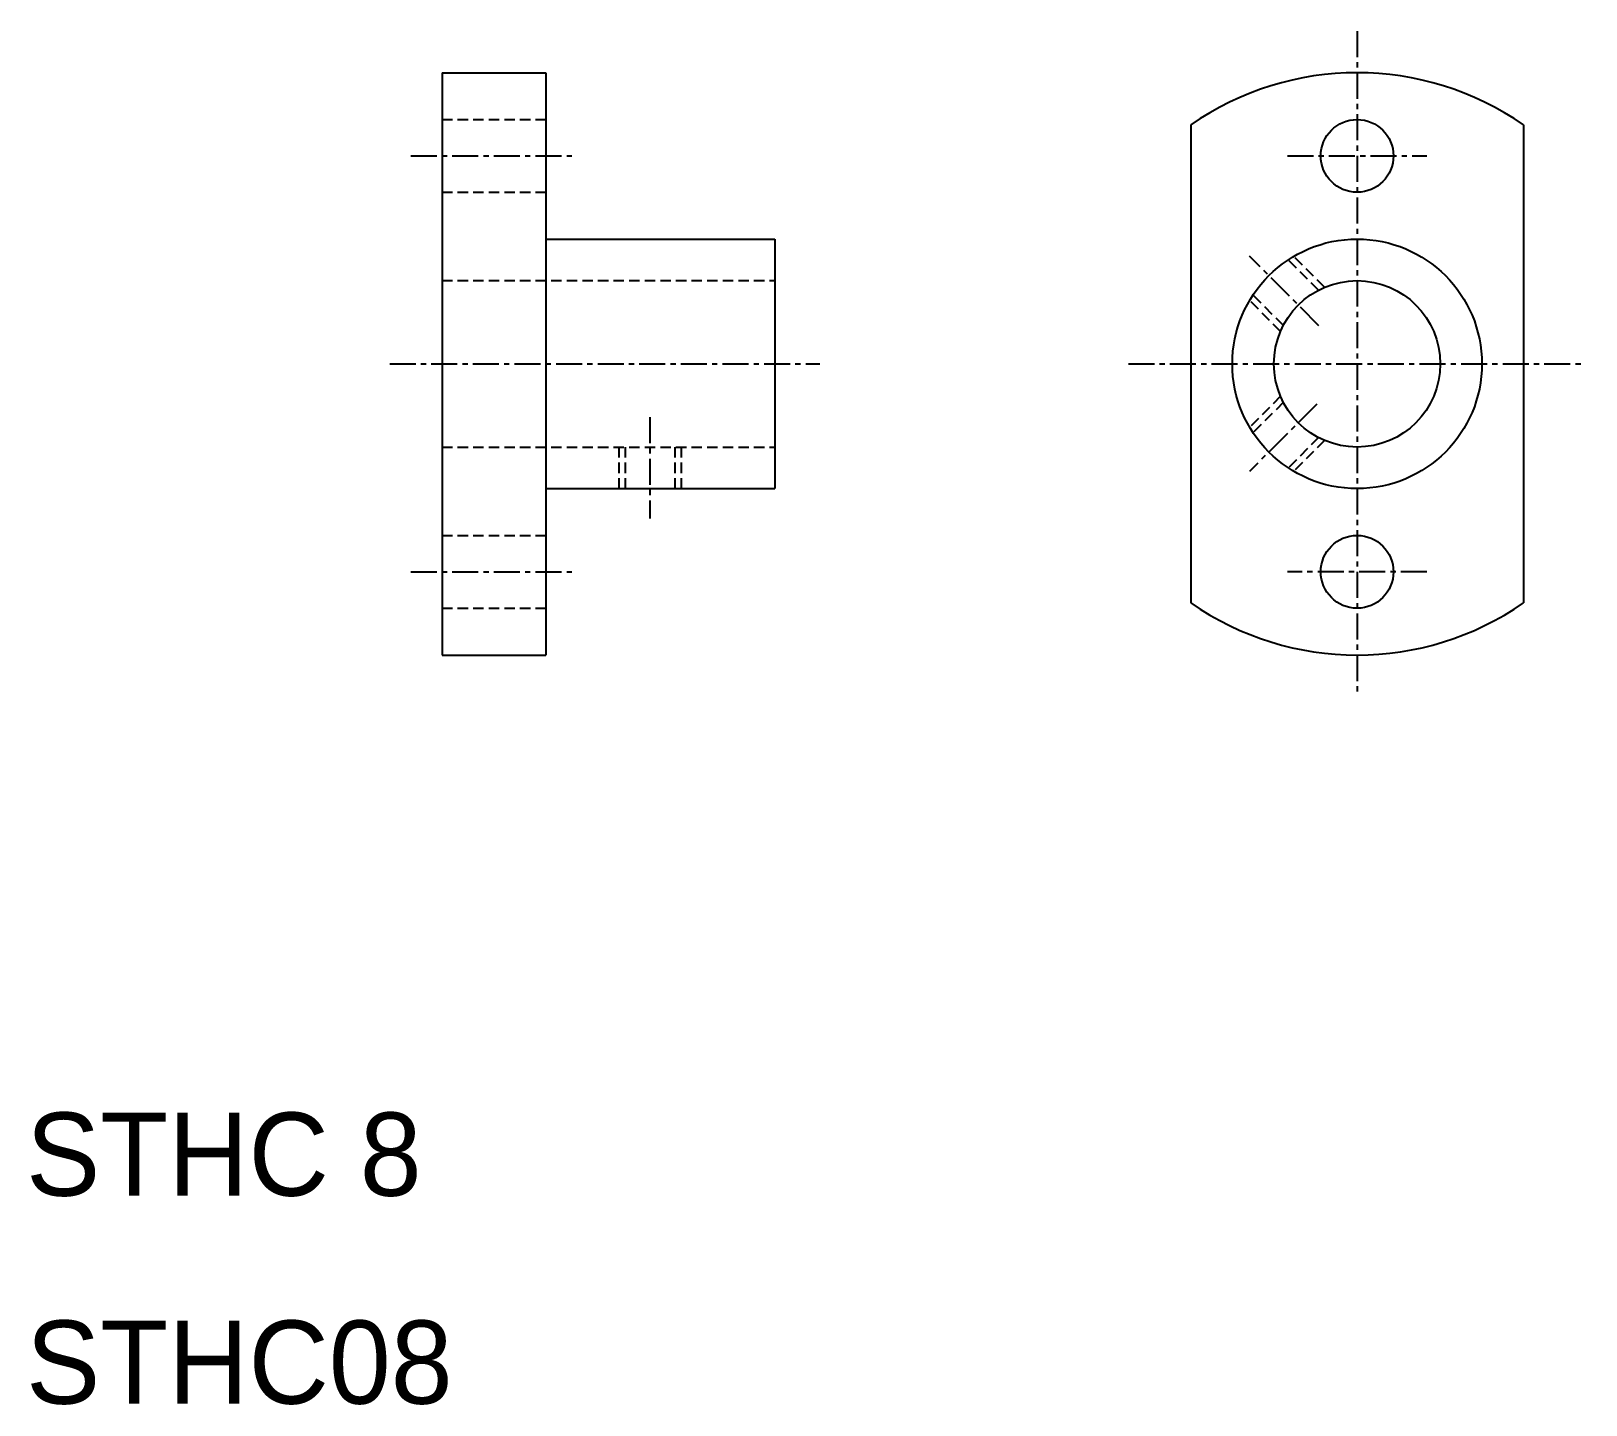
# Model space of a CAD drawing. Extents: x 10.2 to 85, y 9.9 to 76.
import ezdxf

# ---------------------------------------------------------------- set-up
doc = ezdxf.new("R2010")
doc.units = 0
doc.linetypes.add('CENTER', pattern=[2, 1.25, -0.25, 0.25, -0.25])
doc.linetypes.add('DASHED', pattern=[0.75, 0.5, -0.25])
doc.layers.get('0').update_dxf_attribs({"linetype": 'CONTINUOUS'})
doc.layers.add('CENTER', color=1, linetype='CENTER')

msp = doc.modelspace()

# ---------------------------------------------------------------- linework, layer by layer
at = {"color": 7, "linetype": 'CONTINUOUS'}
for p, q in [((30, 74), (30, 46)), ((30, 74), (35, 74)), ((35, 74), (35, 46)), ((66, 71.489), (66, 48.511)), ((82, 71.489), (82, 48.511)), ((30, 67), (30, 67)), ((35, 66), (46, 66)), ((46, 66), (46, 54)), ((35, 54), (46, 54)), ((30, 46), (35, 46))]:
    msp.add_line(p, q, dxfattribs=at)
at = {"color": 3, "linetype": 'DASHED'}
for p, q in [((30, 71.75), (35, 71.75)), ((30, 68.25), (35, 68.25)), ((72.439, 63.683), (70.953, 65.169)), ((72.15, 63.547), (70.692, 65.005)), ((30, 64), (46, 64)), ((70.317, 61.561), (68.831, 63.047)), ((70.453, 61.85), (68.995, 63.308)), ((70.317, 58.439), (68.831, 56.953)), ((70.453, 58.15), (68.995, 56.692)), ((72.15, 56.453), (70.692, 54.995)), ((72.439, 56.317), (70.953, 54.831)), ((30, 56), (46, 56)), ((38.5, 56), (38.5, 54)), ((38.8, 56), (38.8, 54)), ((41.2, 56), (41.2, 54)), ((41.5, 56), (41.5, 54)), ((30, 51.75), (35, 51.75)), ((30, 48.25), (35, 48.25))]:
    msp.add_line(p, q, dxfattribs=at)
at = {"color": 7, "linetype": 'CONTINUOUS'}
for centre, radius in [((74, 70), 1.75), ((74, 60), 6), ((74, 60), 4), ((74, 50), 1.75)]:
    msp.add_circle(centre, radius, dxfattribs=at)
for start, end in [(55.1501, 124.8499), (235.1501, 304.8499)]:
    msp.add_arc((74, 60), 14, start, end, dxfattribs=at)
at = {"layer": 'CENTER', "color": 1, "linetype": 'CENTER'}
for p, q in [((74, 76), (74, 44)), ((28.495, 70), (36.43, 70)), ((70.645, 70), (77.355, 70)), ((72.166, 61.834), (68.83, 65.17)), ((27.486, 60), (48.166, 60)), ((63, 60), (85, 60)), ((72.061, 58.061), (68.83, 54.83)), ((40, 57.437), (40, 52.57)), ((28.495, 50), (36.43, 50)), ((77.355, 50), (70.645, 50))]:
    msp.add_line(p, q, dxfattribs=at)

# ---------------------------------------------------------------- texts
at = {"color": 7, "linetype": 'CONTINUOUS'}
for s, p in [('STHC 8', (10, 20)), ('STHC08', (10, 10))]:
    msp.add_text(s, height=4, dxfattribs=at).set_placement(p)

doc.saveas('drawing.dxf')
